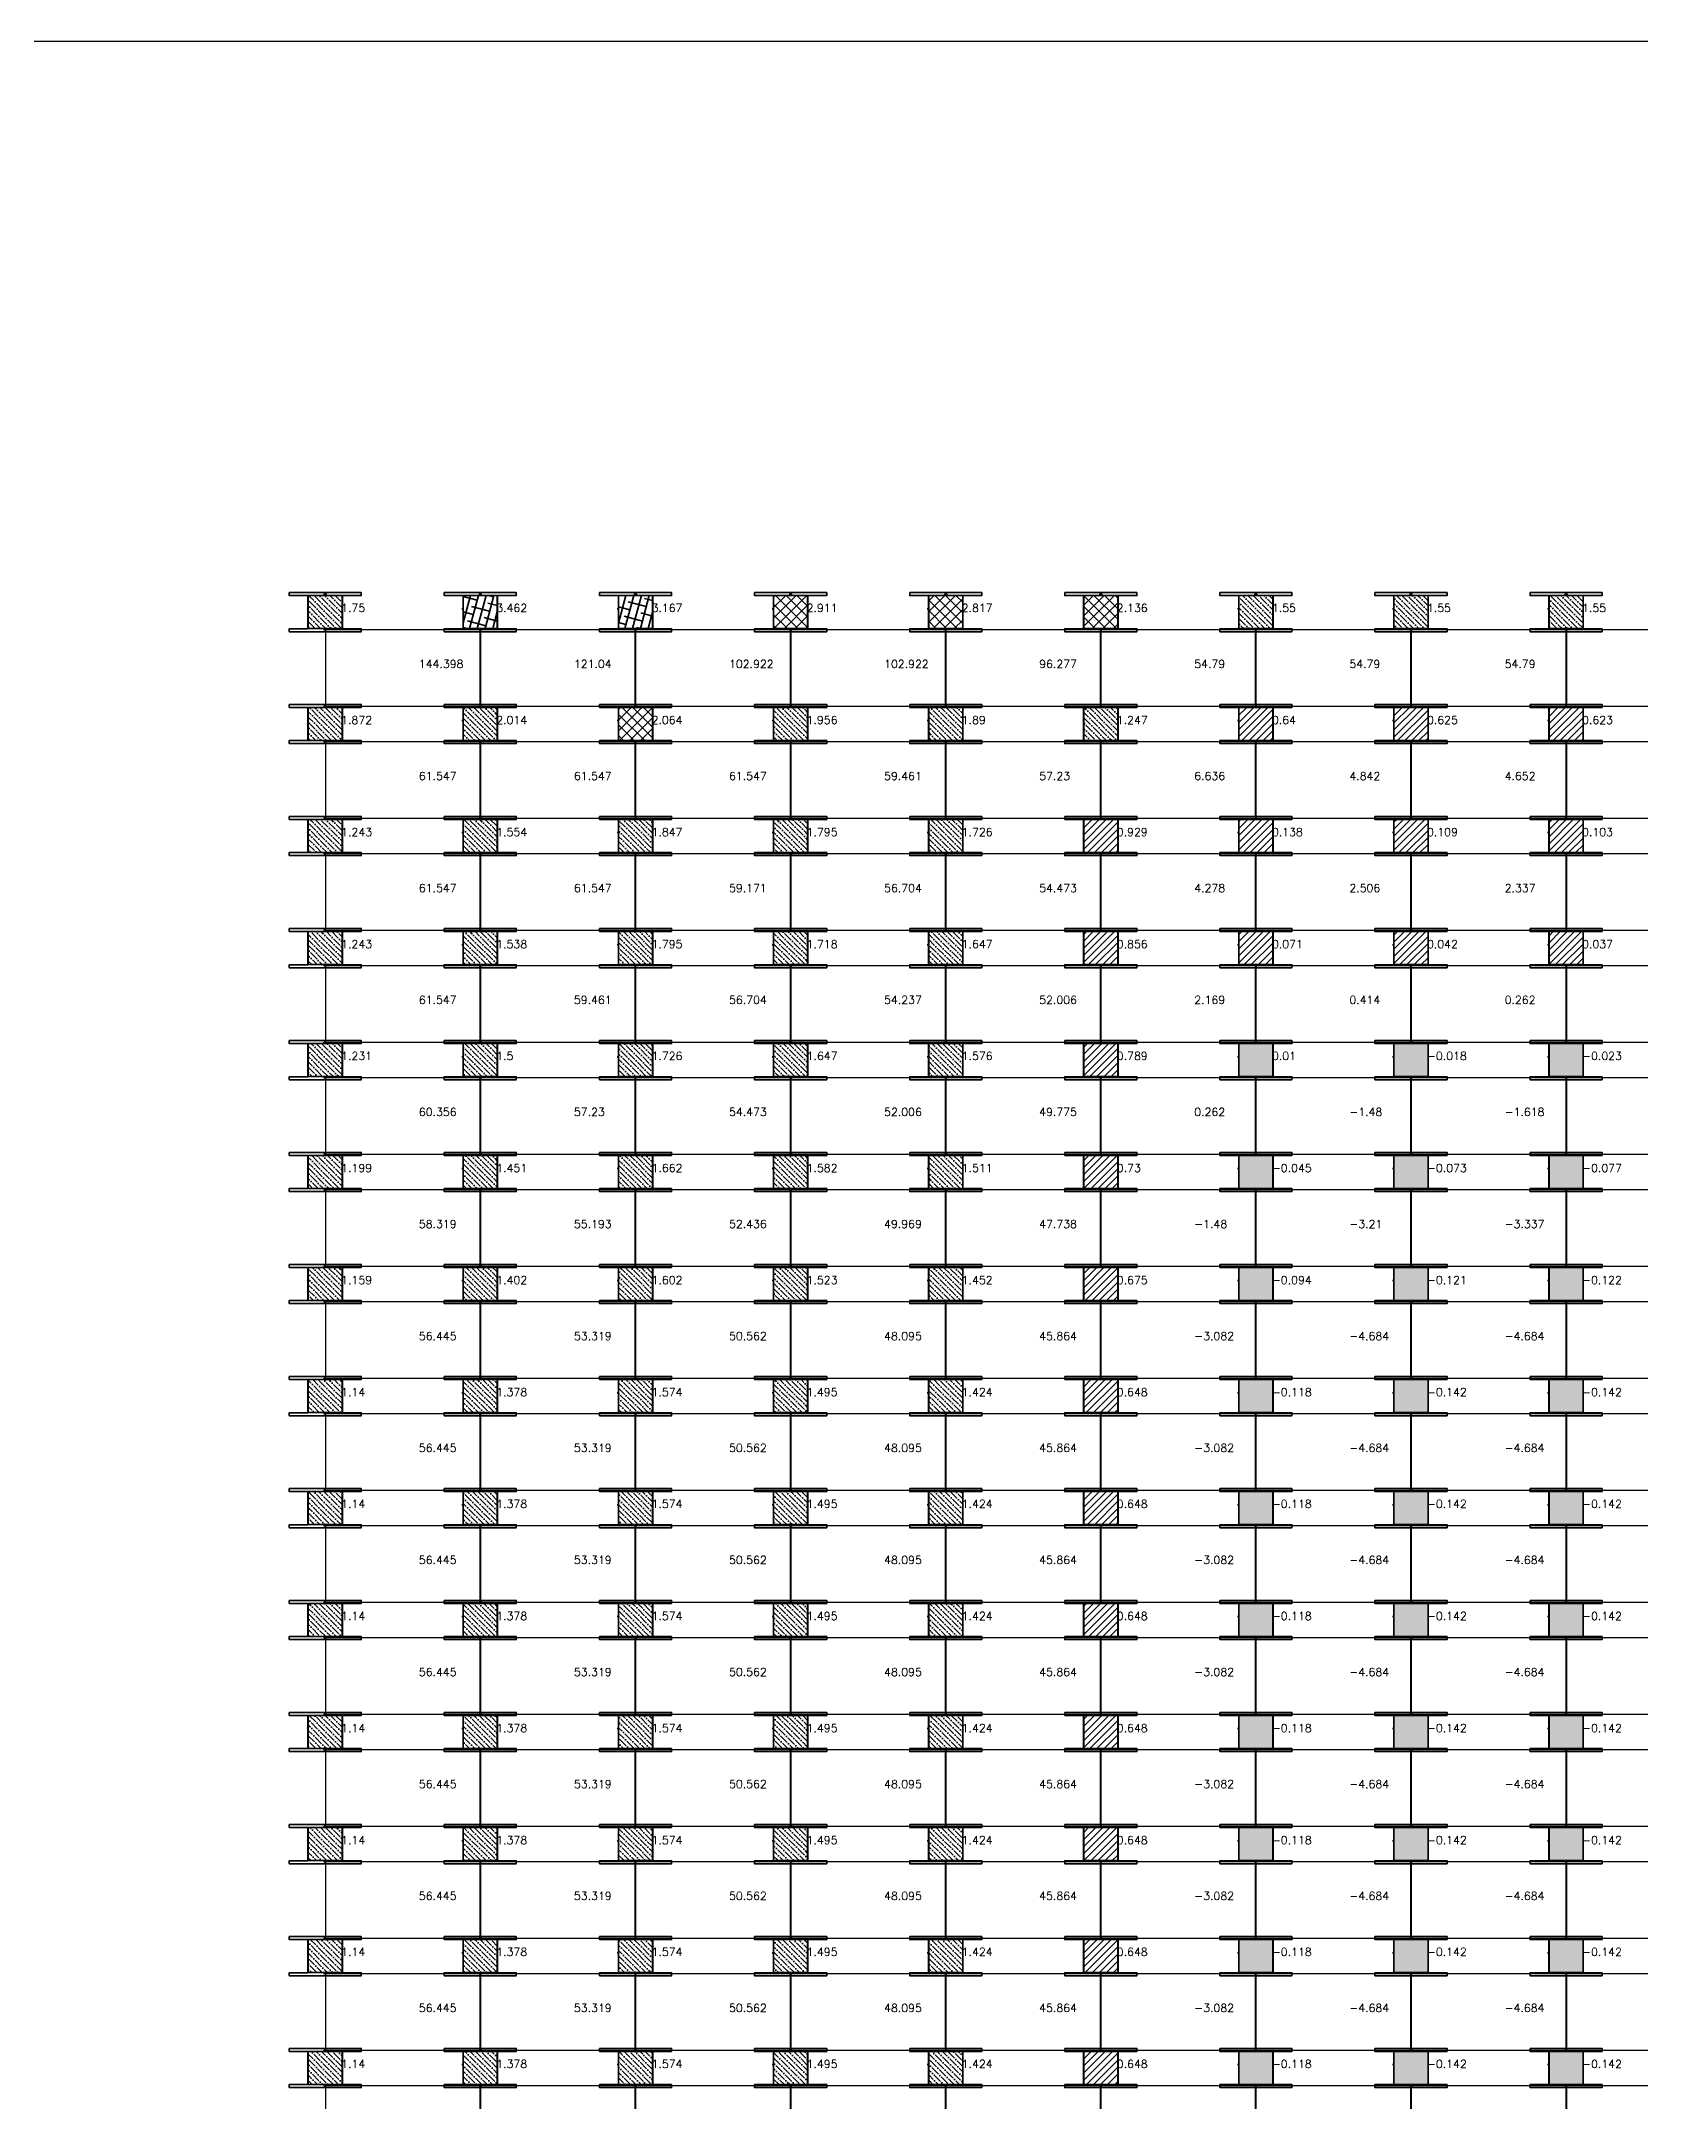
# Model space of a CAD drawing. Header units: inches. Extents: x 8143 to 14350, y 5679 to 7733.
# Drawn here: x 9961 to 10761, y 6703 to 7733 of the extents above; entities that cross this region are included whole.
import ezdxf

# ---------------------------------------------------------------- set-up
doc = ezdxf.new("R2010")
doc.units = ezdxf.units.IN
doc.header["$LTSCALE"] = 50
doc.header["$MEASUREMENT"] = 0
for name, color, linetype, lineweight in [('E-PANELS', 140, 'Continuous', 30), ('E2-ECOFEET', 254, 'Continuous', 35), ('E3-ECOFEET', 254, 'Continuous', 35), ('HATCH 1', 5, 'Continuous', 35), ('HATCH 2', 140, 'Continuous', 35), ('HATCH 3', 30, 'Continuous', 35), ('HATCH 4', 200, 'Continuous', 35), ('HATCH 7', 20, 'Continuous', 35)]:
    doc.layers.add(name, color=color, linetype=linetype, lineweight=lineweight)
doc.layers.add('EF3 TEXT', color=7, linetype='Continuous', plot=False)
doc.layers.add('IFI PERIMETER', color=231, linetype='FENCE', plot=False)
doc.layers.get('E2-ECOFEET').off()
doc.styles.add('mytext', font='romans.shx')
doc.styles.get("Standard").update_dxf_attribs({"font": 'arial.ttf'})
doc.linetypes.add('FENCE', pattern='A,0.5,-0.1,["X",Standard,S=0.1,R=0,X=-0.035,Y=-0.05],-0.1', length=0.7)

# ---------------------------------------------------------------- blocks, each defined once
blk = doc.blocks.new('EF3_HATCH_4')
at = {"layer": 'HATCH 4'}
h = blk.add_hatch(dxfattribs=at)
h.set_pattern_fill('ANSI38', color=256, scale=30, angle=30)
h.set_pattern_definition([(75, (-119.168, -90.9187), (-3.62222, 0.97057), []), (165, (-119.168, -90.9187), (-8.215015, -1.68108), [9.375, -5.625])])
h.paths.add_polyline_path([(-8.5, -8.25), (8.5, -8.25), (8.5, 8.25), (-8.5, 8.25)])
blk.add_lwpolyline([(-8.5, -8.25), (8.5, -8.25), (8.5, 8.25), (-8.5, 8.25)], close=True, dxfattribs=at)
blk = doc.blocks.new('EF3_HATCH_2')
at = {"layer": 'HATCH 2'}
h = blk.add_hatch(dxfattribs=at)
h.set_pattern_fill('ANSI36', color=256, scale=15, angle=90)
h.set_pattern_definition([(135, (-119.168, -90.9187), (-3.64602, 0.994369), [4.6875, -0.9375, 0, -0.9375])])
h.paths.add_polyline_path([(-8.5, -8.25), (8.5, -8.25), (8.5, 8.25), (-8.5, 8.25)])
blk.add_lwpolyline([(-8.5, -8.25), (8.5, -8.25), (8.5, 8.25), (-8.5, 8.25)], close=True, dxfattribs=at)
blk = doc.blocks.new('EF3_HATCH_3')
at = {"layer": 'HATCH 3'}
h = blk.add_hatch(dxfattribs=at)
h.set_pattern_fill('ANSI37', color=256, scale=30)
h.set_pattern_definition([(45, (-119.168, -90.9187), (-2.65165, 2.65165), []), (135, (-119.168, -90.9187), (-2.65165, -2.65165), [])])
h.paths.add_polyline_path([(-8.5, -8.25), (8.5, -8.25), (8.5, 8.25), (-8.5, 8.25)])
blk.add_lwpolyline([(-8.5, -8.25), (8.5, -8.25), (8.5, 8.25), (-8.5, 8.25)], close=True, dxfattribs=at)
blk = doc.blocks.new('EF3_HATCH_1')
at = {"layer": 'HATCH 1'}
h = blk.add_hatch(dxfattribs=at)
h.set_pattern_fill('ANSI31', color=256, scale=20)
h.set_pattern_definition([(45, (-119.168, -90.9187), (-1.767767, 1.767767), [])])
h.paths.add_polyline_path([(-8.5, -8.25), (8.5, -8.25), (8.5, 8.25), (-8.5, 8.25)])
blk.add_lwpolyline([(-8.5, -8.25), (8.5, -8.25), (8.5, 8.25), (-8.5, 8.25)], close=True, dxfattribs=at)
blk = doc.blocks.new('EF3_HATCH_7')
at = {"layer": 'HATCH 7'}
h = blk.add_hatch(color=256, dxfattribs=at)
h.dxf.hatch_style = 1
h.paths.add_polyline_path([(-8.5, -8.25), (8.5, -8.25), (8.5, 8.25), (-8.5, 8.25)])
blk.add_lwpolyline([(-8.5, -8.25), (8.5, -8.25), (8.5, 8.25), (-8.5, 8.25)], close=True, dxfattribs=at)
blk = doc.blocks.new('ET 335W 10DEG')
at = {"layer": 'E-PANELS'}
blk.add_lwpolyline([(0, 0), (77.01, 0), (77.01, -38.48), (0, -38.48)], close=True, dxfattribs=at)
blk = doc.blocks.new('EF3')
at = {"layer": 'E3-ECOFEET', "color": 5}
for points in [[(0, 0), (0, -1.5), (9.4, -1.5), (9.4, -18.1), (0, -18.1), (0, -19.6), (36, -19.6), (36, -18.1), (26.6, -18.1), (26.6, -1.5), (36, -1.5), (36, 0), (0, 0)], [(8.8, -8.1), (8.9, -8.1)]]:
    blk.add_lwpolyline(points, dxfattribs=at)
at = {"layer": 'E3-ECOFEET'}
for points in [[(17.2, -1), (17.8, -1), (17.8, -0.5)], [(18.2, -0.5), (18.2, -1), (18.8, -1)], [(17.2, -18.5), (17.8, -18.5), (17.8, -19)], [(18.2, -19), (18.2, -18.5), (18.8, -18.5)]]:
    blk.add_lwpolyline(points, dxfattribs=at)

msp = doc.modelspace()

# ---------------------------------------------------------------- linework, layer by layer
at = {"layer": 'IFI PERIMETER'}
msp.add_lwpolyline([(8143.4, 7732.5), (14350, 7732.5), (14350, 5922.2), (8143.4, 5922.2)], close=True, dxfattribs=at)

# ---------------------------------------------------------------- block references
at = {"layer": 'E-PANELS'}
for p in [(10103.7, 7438.5), (10181.2, 7438.5), (10258.7, 7438.5), (10336.2, 7438.5), (10413.7, 7438.5), (10491.2, 7438.5), (10568.7, 7438.5), (10646.3, 7438.5), (10723.8, 7438.5), (10103.7, 7382.5), (10181.2, 7382.5), (10258.7, 7382.5), (10336.2, 7382.5), (10413.7, 7382.5), (10491.2, 7382.5), (10568.7, 7382.5), (10646.3, 7382.5), (10723.8, 7382.5), (10103.7, 7326.6), (10181.2, 7326.6), (10258.7, 7326.6), (10336.2, 7326.6), (10413.7, 7326.6), (10491.2, 7326.6), (10568.7, 7326.6), (10646.3, 7326.6), (10723.8, 7326.6), (10103.7, 7270.6), (10181.2, 7270.6), (10258.7, 7270.6), (10336.2, 7270.6), (10413.7, 7270.6), (10491.2, 7270.6), (10568.7, 7270.6), (10646.3, 7270.6), (10723.8, 7270.6), (10103.7, 7214.6), (10181.2, 7214.6), (10258.7, 7214.6), (10336.2, 7214.6), (10413.7, 7214.6), (10491.2, 7214.6), (10568.7, 7214.6), (10646.3, 7214.6), (10723.8, 7214.6), (10103.7, 7158.6), (10181.2, 7158.6), (10258.7, 7158.6), (10336.2, 7158.6), (10413.7, 7158.6), (10491.2, 7158.6), (10568.7, 7158.6), (10646.3, 7158.6), (10723.8, 7158.6), (10103.7, 7102.7), (10181.2, 7102.7), (10258.7, 7102.7), (10336.2, 7102.7), (10413.7, 7102.7), (10491.2, 7102.7), (10568.7, 7102.7), (10646.3, 7102.7), (10723.8, 7102.7), (10103.7, 7046.7), (10181.2, 7046.7), (10258.7, 7046.7), (10336.2, 7046.7), (10413.7, 7046.7), (10491.2, 7046.7), (10568.7, 7046.7), (10646.3, 7046.7), (10723.8, 7046.7), (10103.7, 6990.7), (10181.2, 6990.7), (10258.7, 6990.7), (10336.2, 6990.7), (10413.7, 6990.7), (10491.2, 6990.7), (10568.7, 6990.7), (10646.3, 6990.7), (10723.8, 6990.7), (10103.7, 6934.7), (10181.2, 6934.7), (10258.7, 6934.7), (10336.2, 6934.7), (10413.7, 6934.7), (10491.2, 6934.7), (10568.7, 6934.7), (10646.3, 6934.7), (10723.8, 6934.7), (10103.7, 6878.8), (10181.2, 6878.8), (10258.7, 6878.8), (10336.2, 6878.8), (10413.7, 6878.8), (10491.2, 6878.8), (10568.7, 6878.8), (10646.3, 6878.8), (10723.8, 6878.8), (10103.7, 6822.8), (10181.2, 6822.8), (10258.7, 6822.8), (10336.2, 6822.8), (10413.7, 6822.8), (10491.2, 6822.8), (10568.7, 6822.8), (10646.3, 6822.8), (10723.8, 6822.8), (10103.7, 6766.8), (10181.2, 6766.8), (10258.7, 6766.8), (10336.2, 6766.8), (10413.7, 6766.8), (10491.2, 6766.8), (10568.7, 6766.8), (10646.3, 6766.8), (10723.8, 6766.8), (10103.7, 6710.8), (10181.2, 6710.8), (10258.7, 6710.8), (10336.2, 6710.8), (10413.7, 6710.8), (10491.2, 6710.8), (10568.7, 6710.8), (10646.3, 6710.8), (10723.8, 6710.8)]:
    msp.add_blockref('ET 335W 10DEG', p, dxfattribs=at)
at = {"layer": 'E2-ECOFEET'}
for p in [(10085.4, 7457), (10162.9, 7457), (10240.5, 7457), (10318, 7457), (10395.5, 7457), (10473, 7457), (10550.5, 7457), (10628, 7457), (10705.5, 7457), (10085.4, 7401.1), (10162.9, 7401.1), (10240.5, 7401.1), (10318, 7401.1), (10395.5, 7401.1), (10473, 7401.1), (10550.5, 7401.1), (10628, 7401.1), (10705.5, 7401.1), (10085.4, 7345.1), (10162.9, 7345.1), (10240.5, 7345.1), (10318, 7345.1), (10395.5, 7345.1), (10473, 7345.1), (10550.5, 7345.1), (10628, 7345.1), (10705.5, 7345.1), (10085.4, 7289.1), (10162.9, 7289.1), (10240.5, 7289.1), (10318, 7289.1), (10395.5, 7289.1), (10473, 7289.1), (10550.5, 7289.1), (10628, 7289.1), (10705.5, 7289.1), (10085.4, 7233.1), (10162.9, 7233.1), (10240.5, 7233.1), (10318, 7233.1), (10395.5, 7233.1), (10473, 7233.1), (10550.5, 7233.1), (10628, 7233.1), (10705.5, 7233.1), (10085.4, 7177.2), (10162.9, 7177.2), (10240.5, 7177.2), (10318, 7177.2), (10395.5, 7177.2), (10473, 7177.2), (10550.5, 7177.2), (10628, 7177.2), (10705.5, 7177.2), (10085.4, 7121.2), (10162.9, 7121.2), (10240.5, 7121.2), (10318, 7121.2), (10395.5, 7121.2), (10473, 7121.2), (10550.5, 7121.2), (10628, 7121.2), (10705.5, 7121.2), (10085.4, 7065.2), (10162.9, 7065.2), (10240.5, 7065.2), (10318, 7065.2), (10395.5, 7065.2), (10473, 7065.2), (10550.5, 7065.2), (10628, 7065.2), (10705.5, 7065.2), (10085.4, 7009.2), (10162.9, 7009.2), (10240.5, 7009.2), (10318, 7009.2), (10395.5, 7009.2), (10473, 7009.2), (10550.5, 7009.2), (10628, 7009.2), (10705.5, 7009.2), (10085.4, 6953.3), (10162.9, 6953.3), (10240.5, 6953.3), (10318, 6953.3), (10395.5, 6953.3), (10473, 6953.3), (10550.5, 6953.3), (10628, 6953.3), (10705.5, 6953.3), (10085.4, 6897.3), (10162.9, 6897.3), (10240.5, 6897.3), (10318, 6897.3), (10395.5, 6897.3), (10473, 6897.3), (10550.5, 6897.3), (10628, 6897.3), (10705.5, 6897.3), (10085.4, 6841.3), (10162.9, 6841.3), (10240.5, 6841.3), (10318, 6841.3), (10395.5, 6841.3), (10473, 6841.3), (10550.5, 6841.3), (10628, 6841.3), (10705.5, 6841.3), (10085.4, 6785.3), (10162.9, 6785.3), (10240.5, 6785.3), (10318, 6785.3), (10395.5, 6785.3), (10473, 6785.3), (10550.5, 6785.3), (10628, 6785.3), (10705.5, 6785.3), (10085.4, 6729.4), (10162.9, 6729.4), (10240.5, 6729.4), (10318, 6729.4), (10395.5, 6729.4), (10473, 6729.4), (10550.5, 6729.4), (10628, 6729.4), (10705.5, 6729.4)]:
    msp.add_blockref('EF3', p, dxfattribs=at)
at = {"layer": 'HATCH 1'}
for p in [(10568.5, 7391.3), (10646, 7391.3), (10723.5, 7391.3), (10491, 7335.3), (10568.5, 7335.3), (10646, 7335.3), (10723.5, 7335.3), (10491, 7279.3), (10568.5, 7279.3), (10646, 7279.3), (10723.5, 7279.3), (10491, 7223.4), (10491, 7167.4), (10491, 7111.4), (10491, 7055.4), (10491, 6999.5), (10491, 6943.5), (10491, 6887.5), (10491, 6831.5), (10491, 6775.6), (10491, 6719.6)]:
    msp.add_blockref('EF3_HATCH_1', p, dxfattribs=at)
at = {"layer": 'HATCH 2'}
for p in [(10103.4, 7447.3), (10568.5, 7447.3), (10646, 7447.3), (10723.5, 7447.3), (10103.4, 7391.3), (10180.9, 7391.3), (10336, 7391.3), (10413.5, 7391.3), (10491, 7391.3), (10103.4, 7335.3), (10180.9, 7335.3), (10258.5, 7335.3), (10336, 7335.3), (10413.5, 7335.3), (10103.4, 7279.3), (10180.9, 7279.3), (10258.5, 7279.3), (10336, 7279.3), (10413.5, 7279.3), (10103.4, 7223.4), (10180.9, 7223.4), (10258.5, 7223.4), (10336, 7223.4), (10413.5, 7223.4), (10103.4, 7167.4), (10180.9, 7167.4), (10258.5, 7167.4), (10336, 7167.4), (10413.5, 7167.4), (10103.4, 7111.4), (10180.9, 7111.4), (10258.5, 7111.4), (10336, 7111.4), (10413.5, 7111.4), (10103.4, 7055.4), (10180.9, 7055.4), (10258.5, 7055.4), (10336, 7055.4), (10413.5, 7055.4), (10103.4, 6999.5), (10180.9, 6999.5), (10258.5, 6999.5), (10336, 6999.5), (10413.5, 6999.5), (10103.4, 6943.5), (10180.9, 6943.5), (10258.5, 6943.5), (10336, 6943.5), (10413.5, 6943.5), (10103.4, 6887.5), (10180.9, 6887.5), (10258.5, 6887.5), (10336, 6887.5), (10413.5, 6887.5), (10103.4, 6831.5), (10180.9, 6831.5), (10258.5, 6831.5), (10336, 6831.5), (10413.5, 6831.5), (10103.4, 6775.6), (10180.9, 6775.6), (10258.5, 6775.6), (10336, 6775.6), (10413.5, 6775.6), (10103.4, 6719.6), (10180.9, 6719.6), (10258.5, 6719.6), (10336, 6719.6), (10413.5, 6719.6)]:
    msp.add_blockref('EF3_HATCH_2', p, dxfattribs=at)
at = {"layer": 'HATCH 3'}
for p in [(10336, 7447.3), (10413.5, 7447.3), (10491, 7447.3), (10258.5, 7391.3)]:
    msp.add_blockref('EF3_HATCH_3', p, dxfattribs=at)
at = {"layer": 'HATCH 4'}
for p in [(10180.9, 7447.3), (10258.5, 7447.3)]:
    msp.add_blockref('EF3_HATCH_4', p, dxfattribs=at)
at = {"layer": 'HATCH 7'}
for p in [(10568.5, 7223.4), (10646, 7223.4), (10723.5, 7223.4), (10568.5, 7167.4), (10646, 7167.4), (10723.5, 7167.4), (10568.5, 7111.4), (10646, 7111.4), (10723.5, 7111.4), (10568.5, 7055.4), (10646, 7055.4), (10723.5, 7055.4), (10568.5, 6999.5), (10646, 6999.5), (10723.5, 6999.5), (10568.5, 6943.5), (10646, 6943.5), (10723.5, 6943.5), (10568.5, 6887.5), (10646, 6887.5), (10723.5, 6887.5), (10568.5, 6831.5), (10646, 6831.5), (10723.5, 6831.5), (10568.5, 6775.6), (10646, 6775.6), (10723.5, 6775.6), (10568.5, 6719.6), (10646, 6719.6), (10723.5, 6719.6)]:
    msp.add_blockref('EF3_HATCH_7', p, dxfattribs=at)

# ---------------------------------------------------------------- texts
at = {"layer": 'EF3 TEXT', "style": 'mytext'}
for s, p in [('1.75', (10111.4, 7447.3)), ('3.462', (10188.9, 7447.3)), ('3.167', (10266.5, 7447.3)), ('2.911', (10344, 7447.3)), ('2.817', (10421.5, 7447.3)), ('2.136', (10499, 7447.3)), ('1.55', (10576.5, 7447.3)), ('1.55', (10654, 7447.3)), ('1.55', (10731.5, 7447.3)), ('144.398', (10150.2, 7419.3)), ('121.04', (10227.7, 7419.3)), ('102.922', (10305.2, 7419.3)), ('102.922', (10382.7, 7419.3)), ('96.277', (10460.2, 7419.3)), ('54.79', (10537.7, 7419.3)), ('54.79', (10615.2, 7419.3)), ('54.79', (10692.8, 7419.3)), ('1.872', (10111.4, 7391.3)), ('2.014', (10188.9, 7391.3)), ('2.064', (10266.5, 7391.3)), ('1.956', (10344, 7391.3)), ('1.89', (10421.5, 7391.3)), ('1.247', (10499, 7391.3)), ('0.64', (10576.5, 7391.3)), ('0.625', (10654, 7391.3)), ('0.623', (10731.5, 7391.3)), ('61.547', (10150.2, 7363.3)), ('61.547', (10227.7, 7363.3)), ('61.547', (10305.2, 7363.3)), ('59.461', (10382.7, 7363.3)), ('57.23', (10460.2, 7363.3)), ('6.636', (10537.7, 7363.3)), ('4.842', (10615.2, 7363.3)), ('4.652', (10692.8, 7363.3)), ('1.243', (10111.4, 7335.3)), ('1.554', (10188.9, 7335.3)), ('1.847', (10266.5, 7335.3)), ('1.795', (10344, 7335.3)), ('1.726', (10421.5, 7335.3)), ('0.929', (10499, 7335.3)), ('0.138', (10576.5, 7335.3)), ('0.109', (10654, 7335.3)), ('0.103', (10731.5, 7335.3)), ('61.547', (10150.2, 7307.3)), ('61.547', (10227.7, 7307.3)), ('59.171', (10305.2, 7307.3)), ('56.704', (10382.7, 7307.3)), ('54.473', (10460.2, 7307.3)), ('4.278', (10537.7, 7307.3)), ('2.506', (10615.2, 7307.3)), ('2.337', (10692.8, 7307.3)), ('1.243', (10111.4, 7279.3)), ('1.538', (10188.9, 7279.3)), ('1.795', (10266.5, 7279.3)), ('1.718', (10344, 7279.3)), ('1.647', (10421.5, 7279.3)), ('0.856', (10499, 7279.3)), ('0.071', (10576.5, 7279.3)), ('0.042', (10654, 7279.3)), ('0.037', (10731.5, 7279.3)), ('61.547', (10150.2, 7251.4)), ('59.461', (10227.7, 7251.4)), ('56.704', (10305.2, 7251.4)), ('54.237', (10382.7, 7251.4)), ('52.006', (10460.2, 7251.4)), ('2.169', (10537.7, 7251.4)), ('0.414', (10615.2, 7251.4)), ('0.262', (10692.8, 7251.4)), ('1.231', (10111.4, 7223.4)), ('1.5', (10188.9, 7223.4)), ('1.726', (10266.5, 7223.4)), ('1.647', (10344, 7223.4)), ('1.576', (10421.5, 7223.4)), ('0.789', (10499, 7223.4)), ('0.01', (10576.5, 7223.4)), ('-0.018', (10654, 7223.4)), ('-0.023', (10731.5, 7223.4)), ('60.356', (10150.2, 7195.4)), ('57.23', (10227.7, 7195.4)), ('54.473', (10305.2, 7195.4)), ('52.006', (10382.7, 7195.4)), ('49.775', (10460.2, 7195.4)), ('0.262', (10537.7, 7195.4)), ('-1.48', (10615.2, 7195.4)), ('-1.618', (10692.8, 7195.4)), ('1.199', (10111.4, 7167.4)), ('1.451', (10188.9, 7167.4)), ('1.662', (10266.5, 7167.4)), ('1.582', (10344, 7167.4)), ('1.511', (10421.5, 7167.4)), ('0.73', (10499, 7167.4)), ('-0.045', (10576.5, 7167.4)), ('-0.073', (10654, 7167.4)), ('-0.077', (10731.5, 7167.4)), ('58.319', (10150.2, 7139.4)), ('55.193', (10227.7, 7139.4)), ('52.436', (10305.2, 7139.4)), ('49.969', (10382.7, 7139.4)), ('47.738', (10460.2, 7139.4)), ('-1.48', (10537.7, 7139.4)), ('-3.21', (10615.2, 7139.4)), ('-3.337', (10692.8, 7139.4)), ('1.159', (10111.4, 7111.4)), ('1.402', (10188.9, 7111.4)), ('1.602', (10266.5, 7111.4)), ('1.523', (10344, 7111.4)), ('1.452', (10421.5, 7111.4)), ('0.675', (10499, 7111.4)), ('-0.094', (10576.5, 7111.4)), ('-0.121', (10654, 7111.4)), ('-0.122', (10731.5, 7111.4)), ('56.445', (10150.2, 7083.4)), ('53.319', (10227.7, 7083.4)), ('50.562', (10305.2, 7083.4)), ('48.095', (10382.7, 7083.4)), ('45.864', (10460.2, 7083.4)), ('-3.082', (10537.7, 7083.4)), ('-4.684', (10615.2, 7083.4)), ('-4.684', (10692.8, 7083.4)), ('1.14', (10111.4, 7055.4)), ('1.378', (10188.9, 7055.4)), ('1.574', (10266.5, 7055.4)), ('1.495', (10344, 7055.4)), ('1.424', (10421.5, 7055.4)), ('0.648', (10499, 7055.4)), ('-0.118', (10576.5, 7055.4)), ('-0.142', (10654, 7055.4)), ('-0.142', (10731.5, 7055.4)), ('56.445', (10150.2, 7027.5)), ('53.319', (10227.7, 7027.5)), ('50.562', (10305.2, 7027.5)), ('48.095', (10382.7, 7027.5)), ('45.864', (10460.2, 7027.5)), ('-3.082', (10537.7, 7027.5)), ('-4.684', (10615.2, 7027.5)), ('-4.684', (10692.8, 7027.5)), ('1.14', (10111.4, 6999.5)), ('1.378', (10188.9, 6999.5)), ('1.574', (10266.5, 6999.5)), ('1.495', (10344, 6999.5)), ('1.424', (10421.5, 6999.5)), ('0.648', (10499, 6999.5)), ('-0.118', (10576.5, 6999.5)), ('-0.142', (10654, 6999.5)), ('-0.142', (10731.5, 6999.5)), ('56.445', (10150.2, 6971.5)), ('53.319', (10227.7, 6971.5)), ('50.562', (10305.2, 6971.5)), ('48.095', (10382.7, 6971.5)), ('45.864', (10460.2, 6971.5)), ('-3.082', (10537.7, 6971.5)), ('-4.684', (10615.2, 6971.5)), ('-4.684', (10692.8, 6971.5)), ('1.14', (10111.4, 6943.5)), ('1.378', (10188.9, 6943.5)), ('1.574', (10266.5, 6943.5)), ('1.495', (10344, 6943.5)), ('1.424', (10421.5, 6943.5)), ('0.648', (10499, 6943.5)), ('-0.118', (10576.5, 6943.5)), ('-0.142', (10654, 6943.5)), ('-0.142', (10731.5, 6943.5)), ('56.445', (10150.2, 6915.5)), ('53.319', (10227.7, 6915.5)), ('50.562', (10305.2, 6915.5)), ('48.095', (10382.7, 6915.5)), ('45.864', (10460.2, 6915.5)), ('-3.082', (10537.7, 6915.5)), ('-4.684', (10615.2, 6915.5)), ('-4.684', (10692.8, 6915.5)), ('1.14', (10111.4, 6887.5)), ('1.378', (10188.9, 6887.5)), ('1.574', (10266.5, 6887.5)), ('1.495', (10344, 6887.5)), ('1.424', (10421.5, 6887.5)), ('0.648', (10499, 6887.5)), ('-0.118', (10576.5, 6887.5)), ('-0.142', (10654, 6887.5)), ('-0.142', (10731.5, 6887.5)), ('56.445', (10150.2, 6859.5)), ('53.319', (10227.7, 6859.5)), ('50.562', (10305.2, 6859.5)), ('48.095', (10382.7, 6859.5)), ('45.864', (10460.2, 6859.5)), ('-3.082', (10537.7, 6859.5)), ('-4.684', (10615.2, 6859.5)), ('-4.684', (10692.8, 6859.5)), ('1.14', (10111.4, 6831.5)), ('1.378', (10188.9, 6831.5)), ('1.574', (10266.5, 6831.5)), ('1.495', (10344, 6831.5)), ('1.424', (10421.5, 6831.5)), ('0.648', (10499, 6831.5)), ('-0.118', (10576.5, 6831.5)), ('-0.142', (10654, 6831.5)), ('-0.142', (10731.5, 6831.5)), ('56.445', (10150.2, 6803.6)), ('53.319', (10227.7, 6803.6)), ('50.562', (10305.2, 6803.6)), ('48.095', (10382.7, 6803.6)), ('45.864', (10460.2, 6803.6)), ('-3.082', (10537.7, 6803.6)), ('-4.684', (10615.2, 6803.6)), ('-4.684', (10692.8, 6803.6)), ('1.14', (10111.4, 6775.6)), ('1.378', (10188.9, 6775.6)), ('1.574', (10266.5, 6775.6)), ('1.495', (10344, 6775.6)), ('1.424', (10421.5, 6775.6)), ('0.648', (10499, 6775.6)), ('-0.118', (10576.5, 6775.6)), ('-0.142', (10654, 6775.6)), ('-0.142', (10731.5, 6775.6)), ('56.445', (10150.2, 6747.6)), ('53.319', (10227.7, 6747.6)), ('50.562', (10305.2, 6747.6)), ('48.095', (10382.7, 6747.6)), ('45.864', (10460.2, 6747.6)), ('-3.082', (10537.7, 6747.6)), ('-4.684', (10615.2, 6747.6)), ('-4.684', (10692.8, 6747.6)), ('1.14', (10111.4, 6719.6)), ('1.378', (10188.9, 6719.6)), ('1.574', (10266.5, 6719.6)), ('1.495', (10344, 6719.6)), ('1.424', (10421.5, 6719.6)), ('0.648', (10499, 6719.6)), ('-0.118', (10576.5, 6719.6)), ('-0.142', (10654, 6719.6)), ('-0.142', (10731.5, 6719.6))]:
    msp.add_text(s, height=4, dxfattribs=at).set_placement(p)

doc.saveas('drawing.dxf')
